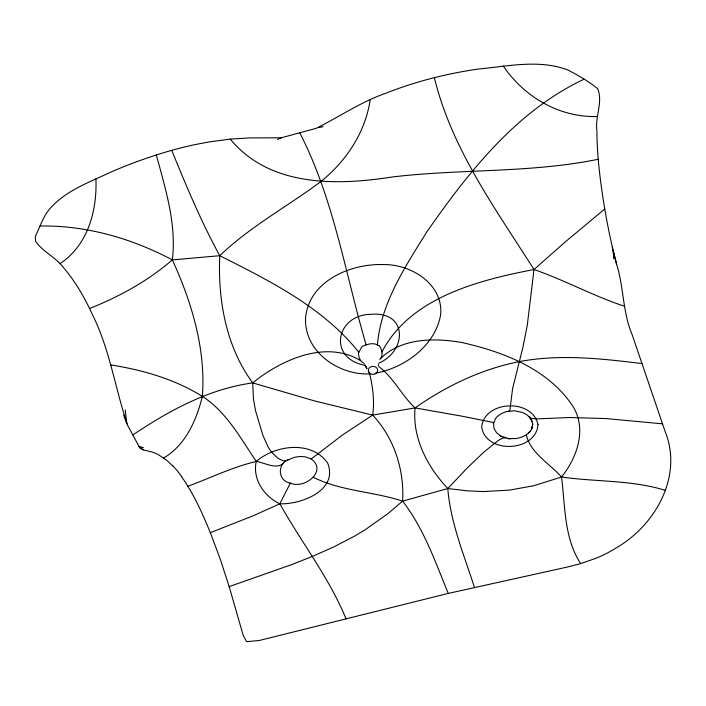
<?xml version="1.0" encoding="UTF-8"?>
<svg xmlns="http://www.w3.org/2000/svg" width="706" height="706" viewBox="0 0 706 706"><rect width="100%" height="100%" fill="white"/><g stroke="black" fill="none" stroke-linecap="round" stroke-linejoin="round"><path stroke-width="1.06" d="M277.529 139.444L281.323 137.785L316.332 128.28C339.171 116.878 360.642 102.096 385.017 93.527C414.81 81.684 446.068 73.751 477.768 69.109C507.411 66.355 538.952 59.066 567.721 69.929C578.135 75.313 588.539 81.234 597.638 88.629C603.303 102.035 594.787 116.914 596.914 131.069C596.976 152.937 599.509 174.717 602.73 196.321C606.207 219.239 610.743 242.008 616.647 264.432C623.928 287.527 622.56 312.431 632.241 334.926L665.167 431.631C683.32 476.559 654.947 526.023 615.394 548.368A98.646 78.454 -15.2 0 1 595.149 558.578L580.694 563.609L567.439 567.024L448.248 593.419C435.214 561.694 423.821 528.556 402.605 501.128C404.494 470.125 394.107 437.852 372.671 415.093L314.673 400.964L252.713 382.899C208.667 388.927 169.228 410.61 132.79 434.94M172.741 465.951L166.722 460.286L157.932 454.355L152.205 452.017L143.203 449.907L139.867 448.036L127.662 425.427C115.237 389.112 110.012 350.07 92.742 315.255C85.055 298.497 75.948 282.215 63.919 268.156C56.198 257.408 43.013 252.113 35.6 241.302L35.3 236.386C40.101 226.953 43.013 216.389 50.152 208.367C66.09 190.382 89.486 182.254 110.621 172.185C130.495 163.58 150.907 156.202 171.752 150.334C186.296 186.084 201.228 221.808 219.76 255.704C217.766 299.821 225.991 346.734 252.713 382.899L253.428 398.89L255.519 410.627L262.844 435.24L268.262 447.251L271.448 452.122L278.182 458.468L283.185 460.815L286.309 460.665L294.102 457.391L299.653 456.508L305.327 456.817L310.719 458.715L311.831 458.503L342.136 435.231L372.671 415.093L415.075 407.918L461.918 416.161L492.7 422.365L493.582 423.335L493.935 428.374L496.618 432.769L500.713 436.017L508.549 438.576L516.51 438.532L521.487 437.226L526.349 434.852L530.338 431.242L531.759 428.939L532.748 423.856L531 418.967L527.276 415.049L522.44 412.454L514.436 410.76L506.396 411.563L501.445 413.522L497.174 416.602L495.497 418.649L493.582 423.335M95.91 178.821C97.251 210.609 87.862 245.361 59.913 263.735M378.795 366.626C393.71 377.657 401.582 395.422 415.075 407.918C412.136 437.994 427.668 467.222 447.798 488.534C450.525 522.917 464.098 555.057 474.503 587.595M163.757 457.973C185.634 445.018 196.55 420.035 202.375 396.34C205.923 349.302 191.776 302.256 172.335 259.896C176.668 224.04 165.513 189.146 156.344 154.958M372.671 415.093C374.771 400.655 372.671 386.094 369.264 372.044M110.921 364.984C142.965 369.944 174.594 379.21 202.375 396.34C226.741 412.251 240.437 438.055 256.252 461.442C252.307 479.25 264.088 496.406 279.85 503.784C301.33 542.42 329.128 577.543 346.019 618.809M532.73 424.006L531.759 428.939M434.34 77.651C451.637 148.807 495.391 208.667 534.001 269.515L527.267 325.395L523.04 346.699L512.565 388.803L509.944 409.807L509.026 411.016M378.292 365.611L378.531 364.552M370.173 99.802C365.373 132.463 346.108 161.295 320.665 181.742C287.201 206.637 250.048 226.635 219.76 255.704L172.335 259.896C131.713 238.346 86.238 225.249 40.048 226.008M379.89 359.539L381.593 356.918C382.873 353.026 381.469 348.605 379.14 345.463L378.407 345.534C373.492 342.013 367.191 344.307 362.222 346.372L358.445 352.788C358.471 356.874 359.963 361.737 364.172 363.325M381.937 351.994C410.062 297.473 478.668 280.167 534.001 269.515L565.488 241.717L604.76 208.985M181.874 477.132C193.903 494.209 202.437 513.412 210.335 532.651L252.995 515.874L279.85 503.784L290.334 483.089C304.498 489.699 328.246 470.478 310.781 458.723M526.349 434.852C530.224 452.943 550.018 463.86 561.517 477.027C596.111 481.969 631.923 479.895 665.564 490.423M448.248 593.419L259.217 640.501L246.597 641.666L243.173 635.294L229.176 586.615L291.843 564.553L312.652 556.31L333.364 547.124L354.218 536.322L364.887 529.959L388.018 513.571L402.605 501.128L447.798 488.534L467.69 490.864L483.178 491.561L509.432 490.14L533.736 485.728L561.517 477.027C577.34 457.409 587.401 428.33 572.292 405.403C547.627 368.797 503.157 351.729 461.618 342.472C434.684 337.777 401.599 337.83 380.808 358.366M288.56 459.535C276.928 463.842 277.758 480.918 290.334 483.089M447.798 488.534L467.575 467.637L484.245 451.769L498.771 440.12L502.919 438.082L505.814 437.967M530.338 431.242L528.485 433.219M283.565 463.268C275.825 469.949 264.688 462.571 256.252 461.442C232.556 467.045 210.635 477.874 187.911 486.293M172.335 259.896C147.925 280.97 119.429 296.652 89.556 308.513M252.713 382.899C280.926 359.875 326.048 339.418 360.642 360.695M256.252 461.442C275.358 444.912 311.823 440.085 327.708 463.224C338.527 490.538 300.853 504.631 279.85 503.784M415.075 407.918C446.377 385.891 481.598 369.061 519.307 361.622C559.964 353.909 601.344 358.613 641.992 363.581M583.897 79.275C516.289 111.16 468.519 172.087 426.759 232C405.323 266.603 380.808 303.209 377.436 344.89M378.628 363.237C407.327 350.944 407.768 311.019 370.915 314.302C335.712 314.814 327.734 358.304 364.578 365.205M318.715 127.627L323.242 126.639M598.229 159.265C530.347 173.182 460.594 168.769 392.077 177.003C336.18 185.757 269.577 186.852 230.244 139.108L209.205 141.906L194.521 144.704A139.206 42.748 -20.5 0 0 171.743 150.352M375.036 373.262C404.759 367.985 435.611 345.543 440.712 314.311C443.147 283.936 410.945 264.159 383.614 264.573C350.811 263.356 309.219 280.873 305.583 317.585C303.668 351.147 338.456 375.513 369.679 373.836M230.244 139.108L249.889 137.908L281.323 137.785M597.488 116.516C559.646 117.725 524.214 97.022 503.316 66.055M662.51 423.829L605.845 418.57L569.857 417.511L536.322 418.905L531.512 418.411L529.279 416.893L532.183 421.305M507.649 438.567L510.447 438.894M402.605 501.128C373.474 491.491 340.83 491.182 313.279 477.256M143.424 447.736L138.976 446.395L143.203 449.907M624.228 306.166C593.367 295.99 564.712 280.167 534.001 269.515M219.76 255.704C269.842 280.926 323.383 307.525 358.895 352.391M499.866 435.681L502.293 436.917M365.196 365.443L365.726 366.185L364.808 364.825M580.694 563.609C563.953 538.166 565.25 506.078 561.517 477.027M365.329 365.62L366.785 368.25L366.043 366.793L366.317 367.332M366.529 367.738L367.005 368.717M299.741 132.781C334 199.383 345.269 273.743 366.114 344.846M210.335 532.651L220.254 559.178L229.176 586.615M123.718 415.066L126.815 423.847L125.227 409.815M616.647 264.432L613.69 252.695L614.132 258.678L612.261 246.632M172.732 465.686A132.481 44.813 76.2 0 1 181.883 476.832M538.016 424.615C536.198 452.043 485.79 454.426 481.66 427.042C484.51 400.178 532.58 398.325 538.016 424.615M368.426 369.635C367.199 375.239 376.766 376.121 377.622 370.853C378.178 365.62 369.538 364.72 368.426 369.635"/></g></svg>
